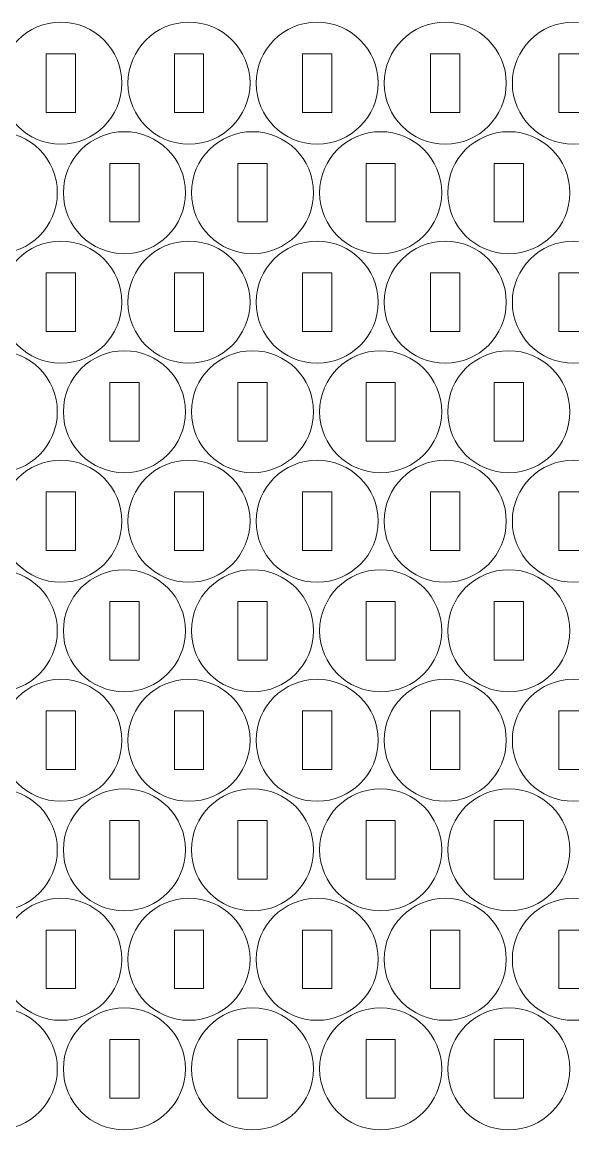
# Model space of a CAD drawing. Header units: millimetres. Extents: x -252 to 252, y -214 to 214.
# Drawn here: x -53.6 to 2.8, y -213.7 to -100.2 of the extents above; entities that cross this region are included whole.
import ezdxf

# ---------------------------------------------------------------- set-up
doc = ezdxf.new("R2010")
doc.units = ezdxf.units.MM
doc.header["$MEASUREMENT"] = 0
doc.layers.add('Camada 1', color=7, linetype='Continuous')

msp = doc.modelspace()

# ---------------------------------------------------------------- linework, layer by layer
at = {"layer": 'Camada 1', "lineweight": 20}
for points in [[(-49.6465, -100.2066), (-46.1947, -100.2066), (-43.3965, -103.0048), (-43.3965, -106.4566), (-43.3965, -106.4566), (-43.3965, -109.9084), (-46.1947, -112.7066), (-49.6465, -112.7066), (-49.6465, -112.7066), (-53.0983, -112.7066), (-55.8965, -109.9084), (-55.8965, -106.4566), (-55.8965, -106.4566), (-55.8965, -103.0048), (-53.0983, -100.2066), (-49.6465, -100.2066)], [(-36.5231, -100.2066), (-33.0713, -100.2066), (-30.2731, -103.0048), (-30.2731, -106.4566), (-30.2731, -106.4566), (-30.2731, -109.9084), (-33.0713, -112.7066), (-36.5231, -112.7066), (-36.5231, -112.7066), (-39.9749, -112.7066), (-42.7731, -109.9084), (-42.7731, -106.4566), (-42.7731, -106.4566), (-42.7731, -103.0048), (-39.9749, -100.2066), (-36.5231, -100.2066)], [(-23.3997, -100.2066), (-19.9479, -100.2066), (-17.1497, -103.0048), (-17.1497, -106.4566), (-17.1497, -106.4566), (-17.1497, -109.9084), (-19.9479, -112.7066), (-23.3997, -112.7066), (-23.3997, -112.7066), (-26.8515, -112.7066), (-29.6497, -109.9084), (-29.6497, -106.4566), (-29.6497, -106.4566), (-29.6497, -103.0048), (-26.8515, -100.2066), (-23.3997, -100.2066)], [(-10.2763, -100.2066), (-6.8245, -100.2066), (-4.0263, -103.0048), (-4.0263, -106.4566), (-4.0263, -106.4566), (-4.0263, -109.9084), (-6.8245, -112.7066), (-10.2763, -112.7066), (-10.2763, -112.7066), (-13.7281, -112.7066), (-16.5263, -109.9084), (-16.5263, -106.4566), (-16.5263, -106.4566), (-16.5263, -103.0048), (-13.7281, -100.2066), (-10.2763, -100.2066)], [(2.8471, -100.2066), (6.2989, -100.2066), (9.0971, -103.0048), (9.0971, -106.4566), (9.0971, -106.4566), (9.0971, -109.9084), (6.2989, -112.7066), (2.8471, -112.7066), (2.8471, -112.7066), (-0.6047, -112.7066), (-3.4029, -109.9084), (-3.4029, -106.4566), (-3.4029, -106.4566), (-3.4029, -103.0048), (-0.6047, -100.2066), (2.8471, -100.2066)], [(-51.1465, -103.4566), (-51.1465, -103.4566), (-48.1465, -103.4566), (-48.1465, -103.4566), (-48.1465, -103.4566), (-48.1465, -103.4566), (-48.1465, -109.4566), (-48.1465, -109.4566), (-48.1465, -109.4566), (-48.1465, -109.4566), (-51.1465, -109.4566), (-51.1465, -109.4566), (-51.1465, -109.4566), (-51.1465, -109.4566), (-51.1465, -103.4566), (-51.1465, -103.4566)], [(-38.0231, -103.4566), (-38.0231, -103.4566), (-35.0231, -103.4566), (-35.0231, -103.4566), (-35.0231, -103.4566), (-35.0231, -103.4566), (-35.0231, -109.4566), (-35.0231, -109.4566), (-35.0231, -109.4566), (-35.0231, -109.4566), (-38.0231, -109.4566), (-38.0231, -109.4566), (-38.0231, -109.4566), (-38.0231, -109.4566), (-38.0231, -103.4566), (-38.0231, -103.4566)], [(-24.8997, -103.4566), (-24.8997, -103.4566), (-21.8997, -103.4566), (-21.8997, -103.4566), (-21.8997, -103.4566), (-21.8997, -103.4566), (-21.8997, -109.4566), (-21.8997, -109.4566), (-21.8997, -109.4566), (-21.8997, -109.4566), (-24.8997, -109.4566), (-24.8997, -109.4566), (-24.8997, -109.4566), (-24.8997, -109.4566), (-24.8997, -103.4566), (-24.8997, -103.4566)], [(-11.7763, -103.4566), (-11.7763, -103.4566), (-8.7763, -103.4566), (-8.7763, -103.4566), (-8.7763, -103.4566), (-8.7763, -103.4566), (-8.7763, -109.4566), (-8.7763, -109.4566), (-8.7763, -109.4566), (-8.7763, -109.4566), (-11.7763, -109.4566), (-11.7763, -109.4566), (-11.7763, -109.4566), (-11.7763, -109.4566), (-11.7763, -103.4566), (-11.7763, -103.4566)], [(1.3471, -103.4566), (1.3471, -103.4566), (4.3471, -103.4566), (4.3471, -103.4566), (4.3471, -103.4566), (4.3471, -103.4566), (4.3471, -109.4566), (4.3471, -109.4566), (4.3471, -109.4566), (4.3471, -109.4566), (1.3471, -109.4566), (1.3471, -109.4566), (1.3471, -109.4566), (1.3471, -109.4566), (1.3471, -103.4566), (1.3471, -103.4566)], [(-56.2611, -111.4249), (-52.8093, -111.4249), (-50.0111, -114.2231), (-50.0111, -117.6749), (-50.0111, -117.6749), (-50.0111, -121.1267), (-52.8093, -123.9249), (-56.2611, -123.9249), (-56.2611, -123.9249), (-59.7129, -123.9249), (-62.5111, -121.1267), (-62.5111, -117.6749), (-62.5111, -117.6749), (-62.5111, -114.2231), (-59.7129, -111.4249), (-56.2611, -111.4249)], [(-43.1377, -111.4249), (-39.6859, -111.4249), (-36.8877, -114.2231), (-36.8877, -117.6749), (-36.8877, -117.6749), (-36.8877, -121.1267), (-39.6859, -123.9249), (-43.1377, -123.9249), (-43.1377, -123.9249), (-46.5895, -123.9249), (-49.3877, -121.1267), (-49.3877, -117.6749), (-49.3877, -117.6749), (-49.3877, -114.2231), (-46.5895, -111.4249), (-43.1377, -111.4249)], [(-30.0143, -111.4249), (-26.5625, -111.4249), (-23.7643, -114.2231), (-23.7643, -117.6749), (-23.7643, -117.6749), (-23.7643, -121.1267), (-26.5625, -123.9249), (-30.0143, -123.9249), (-30.0143, -123.9249), (-33.4661, -123.9249), (-36.2643, -121.1267), (-36.2643, -117.6749), (-36.2643, -117.6749), (-36.2643, -114.2231), (-33.4661, -111.4249), (-30.0143, -111.4249)], [(-16.8909, -111.4249), (-13.4391, -111.4249), (-10.6409, -114.2231), (-10.6409, -117.6749), (-10.6409, -117.6749), (-10.6409, -121.1267), (-13.4391, -123.9249), (-16.8909, -123.9249), (-16.8909, -123.9249), (-20.3427, -123.9249), (-23.1409, -121.1267), (-23.1409, -117.6749), (-23.1409, -117.6749), (-23.1409, -114.2231), (-20.3427, -111.4249), (-16.8909, -111.4249)], [(-3.7675, -111.4249), (-0.3157, -111.4249), (2.4825, -114.2231), (2.4825, -117.6749), (2.4825, -117.6749), (2.4825, -121.1267), (-0.3157, -123.9249), (-3.7675, -123.9249), (-3.7675, -123.9249), (-7.2193, -123.9249), (-10.0175, -121.1267), (-10.0175, -117.6749), (-10.0175, -117.6749), (-10.0175, -114.2231), (-7.2193, -111.4249), (-3.7675, -111.4249)], [(-44.6377, -114.6749), (-44.6377, -114.6749), (-41.6377, -114.6749), (-41.6377, -114.6749), (-41.6377, -114.6749), (-41.6377, -114.6749), (-41.6377, -120.6749), (-41.6377, -120.6749), (-41.6377, -120.6749), (-41.6377, -120.6749), (-44.6377, -120.6749), (-44.6377, -120.6749), (-44.6377, -120.6749), (-44.6377, -120.6749), (-44.6377, -114.6749), (-44.6377, -114.6749)], [(-31.5143, -114.6749), (-31.5143, -114.6749), (-28.5143, -114.6749), (-28.5143, -114.6749), (-28.5143, -114.6749), (-28.5143, -114.6749), (-28.5143, -120.6749), (-28.5143, -120.6749), (-28.5143, -120.6749), (-28.5143, -120.6749), (-31.5143, -120.6749), (-31.5143, -120.6749), (-31.5143, -120.6749), (-31.5143, -120.6749), (-31.5143, -114.6749), (-31.5143, -114.6749)], [(-18.3909, -114.6749), (-18.3909, -114.6749), (-15.3909, -114.6749), (-15.3909, -114.6749), (-15.3909, -114.6749), (-15.3909, -114.6749), (-15.3909, -120.6749), (-15.3909, -120.6749), (-15.3909, -120.6749), (-15.3909, -120.6749), (-18.3909, -120.6749), (-18.3909, -120.6749), (-18.3909, -120.6749), (-18.3909, -120.6749), (-18.3909, -114.6749), (-18.3909, -114.6749)], [(-5.2675, -114.6749), (-5.2675, -114.6749), (-2.2675, -114.6749), (-2.2675, -114.6749), (-2.2675, -114.6749), (-2.2675, -114.6749), (-2.2675, -120.6749), (-2.2675, -120.6749), (-2.2675, -120.6749), (-2.2675, -120.6749), (-5.2675, -120.6749), (-5.2675, -120.6749), (-5.2675, -120.6749), (-5.2675, -120.6749), (-5.2675, -114.6749), (-5.2675, -114.6749)], [(-49.6465, -122.6433), (-46.1947, -122.6433), (-43.3965, -125.4415), (-43.3965, -128.8933), (-43.3965, -128.8933), (-43.3965, -132.3451), (-46.1947, -135.1433), (-49.6465, -135.1433), (-49.6465, -135.1433), (-53.0983, -135.1433), (-55.8965, -132.3451), (-55.8965, -128.8933), (-55.8965, -128.8933), (-55.8965, -125.4415), (-53.0983, -122.6433), (-49.6465, -122.6433)], [(-36.5231, -122.6433), (-33.0713, -122.6433), (-30.2731, -125.4415), (-30.2731, -128.8933), (-30.2731, -128.8933), (-30.2731, -132.3451), (-33.0713, -135.1433), (-36.5231, -135.1433), (-36.5231, -135.1433), (-39.9749, -135.1433), (-42.7731, -132.3451), (-42.7731, -128.8933), (-42.7731, -128.8933), (-42.7731, -125.4415), (-39.9749, -122.6433), (-36.5231, -122.6433)], [(-23.3997, -122.6433), (-19.9479, -122.6433), (-17.1497, -125.4415), (-17.1497, -128.8933), (-17.1497, -128.8933), (-17.1497, -132.3451), (-19.9479, -135.1433), (-23.3997, -135.1433), (-23.3997, -135.1433), (-26.8515, -135.1433), (-29.6497, -132.3451), (-29.6497, -128.8933), (-29.6497, -128.8933), (-29.6497, -125.4415), (-26.8515, -122.6433), (-23.3997, -122.6433)], [(-10.2763, -122.6433), (-6.8245, -122.6433), (-4.0263, -125.4415), (-4.0263, -128.8933), (-4.0263, -128.8933), (-4.0263, -132.3451), (-6.8245, -135.1433), (-10.2763, -135.1433), (-10.2763, -135.1433), (-13.7281, -135.1433), (-16.5263, -132.3451), (-16.5263, -128.8933), (-16.5263, -128.8933), (-16.5263, -125.4415), (-13.7281, -122.6433), (-10.2763, -122.6433)], [(2.8471, -122.6433), (6.2989, -122.6433), (9.0971, -125.4415), (9.0971, -128.8933), (9.0971, -128.8933), (9.0971, -132.3451), (6.2989, -135.1433), (2.8471, -135.1433), (2.8471, -135.1433), (-0.6047, -135.1433), (-3.4029, -132.3451), (-3.4029, -128.8933), (-3.4029, -128.8933), (-3.4029, -125.4415), (-0.6047, -122.6433), (2.8471, -122.6433)], [(-51.1465, -125.8933), (-51.1465, -125.8933), (-48.1465, -125.8933), (-48.1465, -125.8933), (-48.1465, -125.8933), (-48.1465, -125.8933), (-48.1465, -131.8933), (-48.1465, -131.8933), (-48.1465, -131.8933), (-48.1465, -131.8933), (-51.1465, -131.8933), (-51.1465, -131.8933), (-51.1465, -131.8933), (-51.1465, -131.8933), (-51.1465, -125.8933), (-51.1465, -125.8933)], [(-38.0231, -125.8933), (-38.0231, -125.8933), (-35.0231, -125.8933), (-35.0231, -125.8933), (-35.0231, -125.8933), (-35.0231, -125.8933), (-35.0231, -131.8933), (-35.0231, -131.8933), (-35.0231, -131.8933), (-35.0231, -131.8933), (-38.0231, -131.8933), (-38.0231, -131.8933), (-38.0231, -131.8933), (-38.0231, -131.8933), (-38.0231, -125.8933), (-38.0231, -125.8933)], [(-24.8997, -125.8933), (-24.8997, -125.8933), (-21.8997, -125.8933), (-21.8997, -125.8933), (-21.8997, -125.8933), (-21.8997, -125.8933), (-21.8997, -131.8933), (-21.8997, -131.8933), (-21.8997, -131.8933), (-21.8997, -131.8933), (-24.8997, -131.8933), (-24.8997, -131.8933), (-24.8997, -131.8933), (-24.8997, -131.8933), (-24.8997, -125.8933), (-24.8997, -125.8933)], [(-11.7763, -125.8933), (-11.7763, -125.8933), (-8.7763, -125.8933), (-8.7763, -125.8933), (-8.7763, -125.8933), (-8.7763, -125.8933), (-8.7763, -131.8933), (-8.7763, -131.8933), (-8.7763, -131.8933), (-8.7763, -131.8933), (-11.7763, -131.8933), (-11.7763, -131.8933), (-11.7763, -131.8933), (-11.7763, -131.8933), (-11.7763, -125.8933), (-11.7763, -125.8933)], [(1.3471, -125.8933), (1.3471, -125.8933), (4.3471, -125.8933), (4.3471, -125.8933), (4.3471, -125.8933), (4.3471, -125.8933), (4.3471, -131.8933), (4.3471, -131.8933), (4.3471, -131.8933), (4.3471, -131.8933), (1.3471, -131.8933), (1.3471, -131.8933), (1.3471, -131.8933), (1.3471, -131.8933), (1.3471, -125.8933), (1.3471, -125.8933)], [(-56.2611, -133.8616), (-52.8093, -133.8616), (-50.0111, -136.6598), (-50.0111, -140.1116), (-50.0111, -140.1116), (-50.0111, -143.5634), (-52.8093, -146.3616), (-56.2611, -146.3616), (-56.2611, -146.3616), (-59.7129, -146.3616), (-62.5111, -143.5634), (-62.5111, -140.1116), (-62.5111, -140.1116), (-62.5111, -136.6598), (-59.7129, -133.8616), (-56.2611, -133.8616)], [(-43.1377, -133.8616), (-39.6859, -133.8616), (-36.8877, -136.6598), (-36.8877, -140.1116), (-36.8877, -140.1116), (-36.8877, -143.5634), (-39.6859, -146.3616), (-43.1377, -146.3616), (-43.1377, -146.3616), (-46.5895, -146.3616), (-49.3877, -143.5634), (-49.3877, -140.1116), (-49.3877, -140.1116), (-49.3877, -136.6598), (-46.5895, -133.8616), (-43.1377, -133.8616)], [(-30.0143, -133.8616), (-26.5625, -133.8616), (-23.7643, -136.6598), (-23.7643, -140.1116), (-23.7643, -140.1116), (-23.7643, -143.5634), (-26.5625, -146.3616), (-30.0143, -146.3616), (-30.0143, -146.3616), (-33.4661, -146.3616), (-36.2643, -143.5634), (-36.2643, -140.1116), (-36.2643, -140.1116), (-36.2643, -136.6598), (-33.4661, -133.8616), (-30.0143, -133.8616)], [(-16.8909, -133.8616), (-13.4391, -133.8616), (-10.6409, -136.6598), (-10.6409, -140.1116), (-10.6409, -140.1116), (-10.6409, -143.5634), (-13.4391, -146.3616), (-16.8909, -146.3616), (-16.8909, -146.3616), (-20.3427, -146.3616), (-23.1409, -143.5634), (-23.1409, -140.1116), (-23.1409, -140.1116), (-23.1409, -136.6598), (-20.3427, -133.8616), (-16.8909, -133.8616)], [(-3.7675, -133.8616), (-0.3157, -133.8616), (2.4825, -136.6598), (2.4825, -140.1116), (2.4825, -140.1116), (2.4825, -143.5634), (-0.3157, -146.3616), (-3.7675, -146.3616), (-3.7675, -146.3616), (-7.2193, -146.3616), (-10.0175, -143.5634), (-10.0175, -140.1116), (-10.0175, -140.1116), (-10.0175, -136.6598), (-7.2193, -133.8616), (-3.7675, -133.8616)], [(-44.6377, -137.1116), (-44.6377, -137.1116), (-41.6377, -137.1116), (-41.6377, -137.1116), (-41.6377, -137.1116), (-41.6377, -137.1116), (-41.6377, -143.1116), (-41.6377, -143.1116), (-41.6377, -143.1116), (-41.6377, -143.1116), (-44.6377, -143.1116), (-44.6377, -143.1116), (-44.6377, -143.1116), (-44.6377, -143.1116), (-44.6377, -137.1116), (-44.6377, -137.1116)], [(-31.5143, -137.1116), (-31.5143, -137.1116), (-28.5143, -137.1116), (-28.5143, -137.1116), (-28.5143, -137.1116), (-28.5143, -137.1116), (-28.5143, -143.1116), (-28.5143, -143.1116), (-28.5143, -143.1116), (-28.5143, -143.1116), (-31.5143, -143.1116), (-31.5143, -143.1116), (-31.5143, -143.1116), (-31.5143, -143.1116), (-31.5143, -137.1116), (-31.5143, -137.1116)], [(-18.3909, -137.1116), (-18.3909, -137.1116), (-15.3909, -137.1116), (-15.3909, -137.1116), (-15.3909, -137.1116), (-15.3909, -137.1116), (-15.3909, -143.1116), (-15.3909, -143.1116), (-15.3909, -143.1116), (-15.3909, -143.1116), (-18.3909, -143.1116), (-18.3909, -143.1116), (-18.3909, -143.1116), (-18.3909, -143.1116), (-18.3909, -137.1116), (-18.3909, -137.1116)], [(-5.2675, -137.1116), (-5.2675, -137.1116), (-2.2675, -137.1116), (-2.2675, -137.1116), (-2.2675, -137.1116), (-2.2675, -137.1116), (-2.2675, -143.1116), (-2.2675, -143.1116), (-2.2675, -143.1116), (-2.2675, -143.1116), (-5.2675, -143.1116), (-5.2675, -143.1116), (-5.2675, -143.1116), (-5.2675, -143.1116), (-5.2675, -137.1116), (-5.2675, -137.1116)], [(-49.6465, -145.08), (-46.1947, -145.08), (-43.3965, -147.8782), (-43.3965, -151.33), (-43.3965, -151.33), (-43.3965, -154.7818), (-46.1947, -157.58), (-49.6465, -157.58), (-49.6465, -157.58), (-53.0983, -157.58), (-55.8965, -154.7818), (-55.8965, -151.33), (-55.8965, -151.33), (-55.8965, -147.8782), (-53.0983, -145.08), (-49.6465, -145.08)], [(-36.5231, -145.08), (-33.0713, -145.08), (-30.2731, -147.8782), (-30.2731, -151.33), (-30.2731, -151.33), (-30.2731, -154.7818), (-33.0713, -157.58), (-36.5231, -157.58), (-36.5231, -157.58), (-39.9749, -157.58), (-42.7731, -154.7818), (-42.7731, -151.33), (-42.7731, -151.33), (-42.7731, -147.8782), (-39.9749, -145.08), (-36.5231, -145.08)], [(-23.3997, -145.08), (-19.9479, -145.08), (-17.1497, -147.8782), (-17.1497, -151.33), (-17.1497, -151.33), (-17.1497, -154.7818), (-19.9479, -157.58), (-23.3997, -157.58), (-23.3997, -157.58), (-26.8515, -157.58), (-29.6497, -154.7818), (-29.6497, -151.33), (-29.6497, -151.33), (-29.6497, -147.8782), (-26.8515, -145.08), (-23.3997, -145.08)], [(-10.2763, -145.08), (-6.8245, -145.08), (-4.0263, -147.8782), (-4.0263, -151.33), (-4.0263, -151.33), (-4.0263, -154.7818), (-6.8245, -157.58), (-10.2763, -157.58), (-10.2763, -157.58), (-13.7281, -157.58), (-16.5263, -154.7818), (-16.5263, -151.33), (-16.5263, -151.33), (-16.5263, -147.8782), (-13.7281, -145.08), (-10.2763, -145.08)], [(2.8471, -145.08), (6.2989, -145.08), (9.0971, -147.8782), (9.0971, -151.33), (9.0971, -151.33), (9.0971, -154.7818), (6.2989, -157.58), (2.8471, -157.58), (2.8471, -157.58), (-0.6047, -157.58), (-3.4029, -154.7818), (-3.4029, -151.33), (-3.4029, -151.33), (-3.4029, -147.8782), (-0.6047, -145.08), (2.8471, -145.08)], [(-51.1465, -148.33), (-51.1465, -148.33), (-48.1465, -148.33), (-48.1465, -148.33), (-48.1465, -148.33), (-48.1465, -148.33), (-48.1465, -154.33), (-48.1465, -154.33), (-48.1465, -154.33), (-48.1465, -154.33), (-51.1465, -154.33), (-51.1465, -154.33), (-51.1465, -154.33), (-51.1465, -154.33), (-51.1465, -148.33), (-51.1465, -148.33)], [(-38.0231, -148.33), (-38.0231, -148.33), (-35.0231, -148.33), (-35.0231, -148.33), (-35.0231, -148.33), (-35.0231, -148.33), (-35.0231, -154.33), (-35.0231, -154.33), (-35.0231, -154.33), (-35.0231, -154.33), (-38.0231, -154.33), (-38.0231, -154.33), (-38.0231, -154.33), (-38.0231, -154.33), (-38.0231, -148.33), (-38.0231, -148.33)], [(-24.8997, -148.33), (-24.8997, -148.33), (-21.8997, -148.33), (-21.8997, -148.33), (-21.8997, -148.33), (-21.8997, -148.33), (-21.8997, -154.33), (-21.8997, -154.33), (-21.8997, -154.33), (-21.8997, -154.33), (-24.8997, -154.33), (-24.8997, -154.33), (-24.8997, -154.33), (-24.8997, -154.33), (-24.8997, -148.33), (-24.8997, -148.33)], [(-11.7763, -148.33), (-11.7763, -148.33), (-8.7763, -148.33), (-8.7763, -148.33), (-8.7763, -148.33), (-8.7763, -148.33), (-8.7763, -154.33), (-8.7763, -154.33), (-8.7763, -154.33), (-8.7763, -154.33), (-11.7763, -154.33), (-11.7763, -154.33), (-11.7763, -154.33), (-11.7763, -154.33), (-11.7763, -148.33), (-11.7763, -148.33)], [(1.3471, -148.33), (1.3471, -148.33), (4.3471, -148.33), (4.3471, -148.33), (4.3471, -148.33), (4.3471, -148.33), (4.3471, -154.33), (4.3471, -154.33), (4.3471, -154.33), (4.3471, -154.33), (1.3471, -154.33), (1.3471, -154.33), (1.3471, -154.33), (1.3471, -154.33), (1.3471, -148.33), (1.3471, -148.33)], [(-56.2611, -156.2983), (-52.8093, -156.2983), (-50.0111, -159.0965), (-50.0111, -162.5483), (-50.0111, -162.5483), (-50.0111, -166.0001), (-52.8093, -168.7983), (-56.2611, -168.7983), (-56.2611, -168.7983), (-59.7129, -168.7983), (-62.5111, -166.0001), (-62.5111, -162.5483), (-62.5111, -162.5483), (-62.5111, -159.0965), (-59.7129, -156.2983), (-56.2611, -156.2983)], [(-43.1377, -156.2983), (-39.6859, -156.2983), (-36.8877, -159.0965), (-36.8877, -162.5483), (-36.8877, -162.5483), (-36.8877, -166.0001), (-39.6859, -168.7983), (-43.1377, -168.7983), (-43.1377, -168.7983), (-46.5895, -168.7983), (-49.3877, -166.0001), (-49.3877, -162.5483), (-49.3877, -162.5483), (-49.3877, -159.0965), (-46.5895, -156.2983), (-43.1377, -156.2983)], [(-30.0143, -156.2983), (-26.5625, -156.2983), (-23.7643, -159.0965), (-23.7643, -162.5483), (-23.7643, -162.5483), (-23.7643, -166.0001), (-26.5625, -168.7983), (-30.0143, -168.7983), (-30.0143, -168.7983), (-33.4661, -168.7983), (-36.2643, -166.0001), (-36.2643, -162.5483), (-36.2643, -162.5483), (-36.2643, -159.0965), (-33.4661, -156.2983), (-30.0143, -156.2983)], [(-16.8909, -156.2983), (-13.4391, -156.2983), (-10.6409, -159.0965), (-10.6409, -162.5483), (-10.6409, -162.5483), (-10.6409, -166.0001), (-13.4391, -168.7983), (-16.8909, -168.7983), (-16.8909, -168.7983), (-20.3427, -168.7983), (-23.1409, -166.0001), (-23.1409, -162.5483), (-23.1409, -162.5483), (-23.1409, -159.0965), (-20.3427, -156.2983), (-16.8909, -156.2983)], [(-3.7675, -156.2983), (-0.3157, -156.2983), (2.4825, -159.0965), (2.4825, -162.5483), (2.4825, -162.5483), (2.4825, -166.0001), (-0.3157, -168.7983), (-3.7675, -168.7983), (-3.7675, -168.7983), (-7.2193, -168.7983), (-10.0175, -166.0001), (-10.0175, -162.5483), (-10.0175, -162.5483), (-10.0175, -159.0965), (-7.2193, -156.2983), (-3.7675, -156.2983)], [(-44.6377, -159.5483), (-44.6377, -159.5483), (-41.6377, -159.5483), (-41.6377, -159.5483), (-41.6377, -159.5483), (-41.6377, -159.5483), (-41.6377, -165.5483), (-41.6377, -165.5483), (-41.6377, -165.5483), (-41.6377, -165.5483), (-44.6377, -165.5483), (-44.6377, -165.5483), (-44.6377, -165.5483), (-44.6377, -165.5483), (-44.6377, -159.5483), (-44.6377, -159.5483)], [(-31.5143, -159.5483), (-31.5143, -159.5483), (-28.5143, -159.5483), (-28.5143, -159.5483), (-28.5143, -159.5483), (-28.5143, -159.5483), (-28.5143, -165.5483), (-28.5143, -165.5483), (-28.5143, -165.5483), (-28.5143, -165.5483), (-31.5143, -165.5483), (-31.5143, -165.5483), (-31.5143, -165.5483), (-31.5143, -165.5483), (-31.5143, -159.5483), (-31.5143, -159.5483)], [(-18.3909, -159.5483), (-18.3909, -159.5483), (-15.3909, -159.5483), (-15.3909, -159.5483), (-15.3909, -159.5483), (-15.3909, -159.5483), (-15.3909, -165.5483), (-15.3909, -165.5483), (-15.3909, -165.5483), (-15.3909, -165.5483), (-18.3909, -165.5483), (-18.3909, -165.5483), (-18.3909, -165.5483), (-18.3909, -165.5483), (-18.3909, -159.5483), (-18.3909, -159.5483)], [(-5.2675, -159.5483), (-5.2675, -159.5483), (-2.2675, -159.5483), (-2.2675, -159.5483), (-2.2675, -159.5483), (-2.2675, -159.5483), (-2.2675, -165.5483), (-2.2675, -165.5483), (-2.2675, -165.5483), (-2.2675, -165.5483), (-5.2675, -165.5483), (-5.2675, -165.5483), (-5.2675, -165.5483), (-5.2675, -165.5483), (-5.2675, -159.5483), (-5.2675, -159.5483)], [(-49.6465, -167.5167), (-46.1947, -167.5167), (-43.3965, -170.3149), (-43.3965, -173.7667), (-43.3965, -173.7667), (-43.3965, -177.2185), (-46.1947, -180.0167), (-49.6465, -180.0167), (-49.6465, -180.0167), (-53.0983, -180.0167), (-55.8965, -177.2185), (-55.8965, -173.7667), (-55.8965, -173.7667), (-55.8965, -170.3149), (-53.0983, -167.5167), (-49.6465, -167.5167)], [(-36.5231, -167.5167), (-33.0713, -167.5167), (-30.2731, -170.3149), (-30.2731, -173.7667), (-30.2731, -173.7667), (-30.2731, -177.2185), (-33.0713, -180.0167), (-36.5231, -180.0167), (-36.5231, -180.0167), (-39.9749, -180.0167), (-42.7731, -177.2185), (-42.7731, -173.7667), (-42.7731, -173.7667), (-42.7731, -170.3149), (-39.9749, -167.5167), (-36.5231, -167.5167)], [(-23.3997, -167.5167), (-19.9479, -167.5167), (-17.1497, -170.3149), (-17.1497, -173.7667), (-17.1497, -173.7667), (-17.1497, -177.2185), (-19.9479, -180.0167), (-23.3997, -180.0167), (-23.3997, -180.0167), (-26.8515, -180.0167), (-29.6497, -177.2185), (-29.6497, -173.7667), (-29.6497, -173.7667), (-29.6497, -170.3149), (-26.8515, -167.5167), (-23.3997, -167.5167)], [(-10.2763, -167.5167), (-6.8245, -167.5167), (-4.0263, -170.3149), (-4.0263, -173.7667), (-4.0263, -173.7667), (-4.0263, -177.2185), (-6.8245, -180.0167), (-10.2763, -180.0167), (-10.2763, -180.0167), (-13.7281, -180.0167), (-16.5263, -177.2185), (-16.5263, -173.7667), (-16.5263, -173.7667), (-16.5263, -170.3149), (-13.7281, -167.5167), (-10.2763, -167.5167)], [(2.8471, -167.5167), (6.2989, -167.5167), (9.0971, -170.3149), (9.0971, -173.7667), (9.0971, -173.7667), (9.0971, -177.2185), (6.2989, -180.0167), (2.8471, -180.0167), (2.8471, -180.0167), (-0.6047, -180.0167), (-3.4029, -177.2185), (-3.4029, -173.7667), (-3.4029, -173.7667), (-3.4029, -170.3149), (-0.6047, -167.5167), (2.8471, -167.5167)], [(-51.1465, -170.7667), (-51.1465, -170.7667), (-48.1465, -170.7667), (-48.1465, -170.7667), (-48.1465, -170.7667), (-48.1465, -170.7667), (-48.1465, -176.7667), (-48.1465, -176.7667), (-48.1465, -176.7667), (-48.1465, -176.7667), (-51.1465, -176.7667), (-51.1465, -176.7667), (-51.1465, -176.7667), (-51.1465, -176.7667), (-51.1465, -170.7667), (-51.1465, -170.7667)], [(-38.0231, -170.7667), (-38.0231, -170.7667), (-35.0231, -170.7667), (-35.0231, -170.7667), (-35.0231, -170.7667), (-35.0231, -170.7667), (-35.0231, -176.7667), (-35.0231, -176.7667), (-35.0231, -176.7667), (-35.0231, -176.7667), (-38.0231, -176.7667), (-38.0231, -176.7667), (-38.0231, -176.7667), (-38.0231, -176.7667), (-38.0231, -170.7667), (-38.0231, -170.7667)], [(-24.8997, -170.7667), (-24.8997, -170.7667), (-21.8997, -170.7667), (-21.8997, -170.7667), (-21.8997, -170.7667), (-21.8997, -170.7667), (-21.8997, -176.7667), (-21.8997, -176.7667), (-21.8997, -176.7667), (-21.8997, -176.7667), (-24.8997, -176.7667), (-24.8997, -176.7667), (-24.8997, -176.7667), (-24.8997, -176.7667), (-24.8997, -170.7667), (-24.8997, -170.7667)], [(-11.7763, -170.7667), (-11.7763, -170.7667), (-8.7763, -170.7667), (-8.7763, -170.7667), (-8.7763, -170.7667), (-8.7763, -170.7667), (-8.7763, -176.7667), (-8.7763, -176.7667), (-8.7763, -176.7667), (-8.7763, -176.7667), (-11.7763, -176.7667), (-11.7763, -176.7667), (-11.7763, -176.7667), (-11.7763, -176.7667), (-11.7763, -170.7667), (-11.7763, -170.7667)], [(1.3471, -170.7667), (1.3471, -170.7667), (4.3471, -170.7667), (4.3471, -170.7667), (4.3471, -170.7667), (4.3471, -170.7667), (4.3471, -176.7667), (4.3471, -176.7667), (4.3471, -176.7667), (4.3471, -176.7667), (1.3471, -176.7667), (1.3471, -176.7667), (1.3471, -176.7667), (1.3471, -176.7667), (1.3471, -170.7667), (1.3471, -170.7667)], [(-56.2611, -178.735), (-52.8093, -178.735), (-50.0111, -181.5332), (-50.0111, -184.985), (-50.0111, -184.985), (-50.0111, -188.4368), (-52.8093, -191.235), (-56.2611, -191.235), (-56.2611, -191.235), (-59.7129, -191.235), (-62.5111, -188.4368), (-62.5111, -184.985), (-62.5111, -184.985), (-62.5111, -181.5332), (-59.7129, -178.735), (-56.2611, -178.735)], [(-43.1377, -178.735), (-39.6859, -178.735), (-36.8877, -181.5332), (-36.8877, -184.985), (-36.8877, -184.985), (-36.8877, -188.4368), (-39.6859, -191.235), (-43.1377, -191.235), (-43.1377, -191.235), (-46.5895, -191.235), (-49.3877, -188.4368), (-49.3877, -184.985), (-49.3877, -184.985), (-49.3877, -181.5332), (-46.5895, -178.735), (-43.1377, -178.735)], [(-30.0143, -178.735), (-26.5625, -178.735), (-23.7643, -181.5332), (-23.7643, -184.985), (-23.7643, -184.985), (-23.7643, -188.4368), (-26.5625, -191.235), (-30.0143, -191.235), (-30.0143, -191.235), (-33.4661, -191.235), (-36.2643, -188.4368), (-36.2643, -184.985), (-36.2643, -184.985), (-36.2643, -181.5332), (-33.4661, -178.735), (-30.0143, -178.735)], [(-16.8909, -178.735), (-13.4391, -178.735), (-10.6409, -181.5332), (-10.6409, -184.985), (-10.6409, -184.985), (-10.6409, -188.4368), (-13.4391, -191.235), (-16.8909, -191.235), (-16.8909, -191.235), (-20.3427, -191.235), (-23.1409, -188.4368), (-23.1409, -184.985), (-23.1409, -184.985), (-23.1409, -181.5332), (-20.3427, -178.735), (-16.8909, -178.735)], [(-3.7675, -178.735), (-0.3157, -178.735), (2.4825, -181.5332), (2.4825, -184.985), (2.4825, -184.985), (2.4825, -188.4368), (-0.3157, -191.235), (-3.7675, -191.235), (-3.7675, -191.235), (-7.2193, -191.235), (-10.0175, -188.4368), (-10.0175, -184.985), (-10.0175, -184.985), (-10.0175, -181.5332), (-7.2193, -178.735), (-3.7675, -178.735)], [(-44.6377, -181.985), (-44.6377, -181.985), (-41.6377, -181.985), (-41.6377, -181.985), (-41.6377, -181.985), (-41.6377, -181.985), (-41.6377, -187.985), (-41.6377, -187.985), (-41.6377, -187.985), (-41.6377, -187.985), (-44.6377, -187.985), (-44.6377, -187.985), (-44.6377, -187.985), (-44.6377, -187.985), (-44.6377, -181.985), (-44.6377, -181.985)], [(-31.5143, -181.985), (-31.5143, -181.985), (-28.5143, -181.985), (-28.5143, -181.985), (-28.5143, -181.985), (-28.5143, -181.985), (-28.5143, -187.985), (-28.5143, -187.985), (-28.5143, -187.985), (-28.5143, -187.985), (-31.5143, -187.985), (-31.5143, -187.985), (-31.5143, -187.985), (-31.5143, -187.985), (-31.5143, -181.985), (-31.5143, -181.985)], [(-18.3909, -181.985), (-18.3909, -181.985), (-15.3909, -181.985), (-15.3909, -181.985), (-15.3909, -181.985), (-15.3909, -181.985), (-15.3909, -187.985), (-15.3909, -187.985), (-15.3909, -187.985), (-15.3909, -187.985), (-18.3909, -187.985), (-18.3909, -187.985), (-18.3909, -187.985), (-18.3909, -187.985), (-18.3909, -181.985), (-18.3909, -181.985)], [(-5.2675, -181.985), (-5.2675, -181.985), (-2.2675, -181.985), (-2.2675, -181.985), (-2.2675, -181.985), (-2.2675, -181.985), (-2.2675, -187.985), (-2.2675, -187.985), (-2.2675, -187.985), (-2.2675, -187.985), (-5.2675, -187.985), (-5.2675, -187.985), (-5.2675, -187.985), (-5.2675, -187.985), (-5.2675, -181.985), (-5.2675, -181.985)], [(-49.6465, -189.9534), (-46.1947, -189.9534), (-43.3965, -192.7516), (-43.3965, -196.2034), (-43.3965, -196.2034), (-43.3965, -199.6552), (-46.1947, -202.4534), (-49.6465, -202.4534), (-49.6465, -202.4534), (-53.0983, -202.4534), (-55.8965, -199.6552), (-55.8965, -196.2034), (-55.8965, -196.2034), (-55.8965, -192.7516), (-53.0983, -189.9534), (-49.6465, -189.9534)], [(-36.5231, -189.9534), (-33.0713, -189.9534), (-30.2731, -192.7516), (-30.2731, -196.2034), (-30.2731, -196.2034), (-30.2731, -199.6552), (-33.0713, -202.4534), (-36.5231, -202.4534), (-36.5231, -202.4534), (-39.9749, -202.4534), (-42.7731, -199.6552), (-42.7731, -196.2034), (-42.7731, -196.2034), (-42.7731, -192.7516), (-39.9749, -189.9534), (-36.5231, -189.9534)], [(-23.3997, -189.9534), (-19.9479, -189.9534), (-17.1497, -192.7516), (-17.1497, -196.2034), (-17.1497, -196.2034), (-17.1497, -199.6552), (-19.9479, -202.4534), (-23.3997, -202.4534), (-23.3997, -202.4534), (-26.8515, -202.4534), (-29.6497, -199.6552), (-29.6497, -196.2034), (-29.6497, -196.2034), (-29.6497, -192.7516), (-26.8515, -189.9534), (-23.3997, -189.9534)], [(-10.2763, -189.9534), (-6.8245, -189.9534), (-4.0263, -192.7516), (-4.0263, -196.2034), (-4.0263, -196.2034), (-4.0263, -199.6552), (-6.8245, -202.4534), (-10.2763, -202.4534), (-10.2763, -202.4534), (-13.7281, -202.4534), (-16.5263, -199.6552), (-16.5263, -196.2034), (-16.5263, -196.2034), (-16.5263, -192.7516), (-13.7281, -189.9534), (-10.2763, -189.9534)], [(2.8471, -189.9534), (6.2989, -189.9534), (9.0971, -192.7516), (9.0971, -196.2034), (9.0971, -196.2034), (9.0971, -199.6552), (6.2989, -202.4534), (2.8471, -202.4534), (2.8471, -202.4534), (-0.6047, -202.4534), (-3.4029, -199.6552), (-3.4029, -196.2034), (-3.4029, -196.2034), (-3.4029, -192.7516), (-0.6047, -189.9534), (2.8471, -189.9534)], [(-51.1465, -193.2034), (-51.1465, -193.2034), (-48.1465, -193.2034), (-48.1465, -193.2034), (-48.1465, -193.2034), (-48.1465, -193.2034), (-48.1465, -199.2034), (-48.1465, -199.2034), (-48.1465, -199.2034), (-48.1465, -199.2034), (-51.1465, -199.2034), (-51.1465, -199.2034), (-51.1465, -199.2034), (-51.1465, -199.2034), (-51.1465, -193.2034), (-51.1465, -193.2034)], [(-38.0231, -193.2034), (-38.0231, -193.2034), (-35.0231, -193.2034), (-35.0231, -193.2034), (-35.0231, -193.2034), (-35.0231, -193.2034), (-35.0231, -199.2034), (-35.0231, -199.2034), (-35.0231, -199.2034), (-35.0231, -199.2034), (-38.0231, -199.2034), (-38.0231, -199.2034), (-38.0231, -199.2034), (-38.0231, -199.2034), (-38.0231, -193.2034), (-38.0231, -193.2034)], [(-24.8997, -193.2034), (-24.8997, -193.2034), (-21.8997, -193.2034), (-21.8997, -193.2034), (-21.8997, -193.2034), (-21.8997, -193.2034), (-21.8997, -199.2034), (-21.8997, -199.2034), (-21.8997, -199.2034), (-21.8997, -199.2034), (-24.8997, -199.2034), (-24.8997, -199.2034), (-24.8997, -199.2034), (-24.8997, -199.2034), (-24.8997, -193.2034), (-24.8997, -193.2034)], [(-11.7763, -193.2034), (-11.7763, -193.2034), (-8.7763, -193.2034), (-8.7763, -193.2034), (-8.7763, -193.2034), (-8.7763, -193.2034), (-8.7763, -199.2034), (-8.7763, -199.2034), (-8.7763, -199.2034), (-8.7763, -199.2034), (-11.7763, -199.2034), (-11.7763, -199.2034), (-11.7763, -199.2034), (-11.7763, -199.2034), (-11.7763, -193.2034), (-11.7763, -193.2034)], [(1.3471, -193.2034), (1.3471, -193.2034), (4.3471, -193.2034), (4.3471, -193.2034), (4.3471, -193.2034), (4.3471, -193.2034), (4.3471, -199.2034), (4.3471, -199.2034), (4.3471, -199.2034), (4.3471, -199.2034), (1.3471, -199.2034), (1.3471, -199.2034), (1.3471, -199.2034), (1.3471, -199.2034), (1.3471, -193.2034), (1.3471, -193.2034)], [(-56.2611, -201.1717), (-52.8093, -201.1717), (-50.0111, -203.9699), (-50.0111, -207.4217), (-50.0111, -207.4217), (-50.0111, -210.8735), (-52.8093, -213.6717), (-56.2611, -213.6717), (-56.2611, -213.6717), (-59.7129, -213.6717), (-62.5111, -210.8735), (-62.5111, -207.4217), (-62.5111, -207.4217), (-62.5111, -203.9699), (-59.7129, -201.1717), (-56.2611, -201.1717)], [(-43.1377, -201.1717), (-39.6859, -201.1717), (-36.8877, -203.9699), (-36.8877, -207.4217), (-36.8877, -207.4217), (-36.8877, -210.8735), (-39.6859, -213.6717), (-43.1377, -213.6717), (-43.1377, -213.6717), (-46.5895, -213.6717), (-49.3877, -210.8735), (-49.3877, -207.4217), (-49.3877, -207.4217), (-49.3877, -203.9699), (-46.5895, -201.1717), (-43.1377, -201.1717)], [(-30.0143, -201.1717), (-26.5625, -201.1717), (-23.7643, -203.9699), (-23.7643, -207.4217), (-23.7643, -207.4217), (-23.7643, -210.8735), (-26.5625, -213.6717), (-30.0143, -213.6717), (-30.0143, -213.6717), (-33.4661, -213.6717), (-36.2643, -210.8735), (-36.2643, -207.4217), (-36.2643, -207.4217), (-36.2643, -203.9699), (-33.4661, -201.1717), (-30.0143, -201.1717)], [(-16.8909, -201.1717), (-13.4391, -201.1717), (-10.6409, -203.9699), (-10.6409, -207.4217), (-10.6409, -207.4217), (-10.6409, -210.8735), (-13.4391, -213.6717), (-16.8909, -213.6717), (-16.8909, -213.6717), (-20.3427, -213.6717), (-23.1409, -210.8735), (-23.1409, -207.4217), (-23.1409, -207.4217), (-23.1409, -203.9699), (-20.3427, -201.1717), (-16.8909, -201.1717)], [(-3.7675, -201.1717), (-0.3157, -201.1717), (2.4825, -203.9699), (2.4825, -207.4217), (2.4825, -207.4217), (2.4825, -210.8735), (-0.3157, -213.6717), (-3.7675, -213.6717), (-3.7675, -213.6717), (-7.2193, -213.6717), (-10.0175, -210.8735), (-10.0175, -207.4217), (-10.0175, -207.4217), (-10.0175, -203.9699), (-7.2193, -201.1717), (-3.7675, -201.1717)], [(-44.6377, -204.4217), (-44.6377, -204.4217), (-41.6377, -204.4217), (-41.6377, -204.4217), (-41.6377, -204.4217), (-41.6377, -204.4217), (-41.6377, -210.4217), (-41.6377, -210.4217), (-41.6377, -210.4217), (-41.6377, -210.4217), (-44.6377, -210.4217), (-44.6377, -210.4217), (-44.6377, -210.4217), (-44.6377, -210.4217), (-44.6377, -204.4217), (-44.6377, -204.4217)], [(-31.5143, -204.4217), (-31.5143, -204.4217), (-28.5143, -204.4217), (-28.5143, -204.4217), (-28.5143, -204.4217), (-28.5143, -204.4217), (-28.5143, -210.4217), (-28.5143, -210.4217), (-28.5143, -210.4217), (-28.5143, -210.4217), (-31.5143, -210.4217), (-31.5143, -210.4217), (-31.5143, -210.4217), (-31.5143, -210.4217), (-31.5143, -204.4217), (-31.5143, -204.4217)], [(-18.3909, -204.4217), (-18.3909, -204.4217), (-15.3909, -204.4217), (-15.3909, -204.4217), (-15.3909, -204.4217), (-15.3909, -204.4217), (-15.3909, -210.4217), (-15.3909, -210.4217), (-15.3909, -210.4217), (-15.3909, -210.4217), (-18.3909, -210.4217), (-18.3909, -210.4217), (-18.3909, -210.4217), (-18.3909, -210.4217), (-18.3909, -204.4217), (-18.3909, -204.4217)], [(-5.2675, -204.4217), (-5.2675, -204.4217), (-2.2675, -204.4217), (-2.2675, -204.4217), (-2.2675, -204.4217), (-2.2675, -204.4217), (-2.2675, -210.4217), (-2.2675, -210.4217), (-2.2675, -210.4217), (-2.2675, -210.4217), (-5.2675, -210.4217), (-5.2675, -210.4217), (-5.2675, -210.4217), (-5.2675, -210.4217), (-5.2675, -204.4217), (-5.2675, -204.4217)]]:
    msp.add_open_spline(points, degree=3, knots=[0, 0, 0, 0, 0.2, 0.2, 0.2, 0.2, 0.4, 0.4, 0.4, 0.4, 0.6, 0.6, 0.6, 0.6, 1, 1, 1, 1], dxfattribs=at)

doc.saveas('drawing.dxf')
